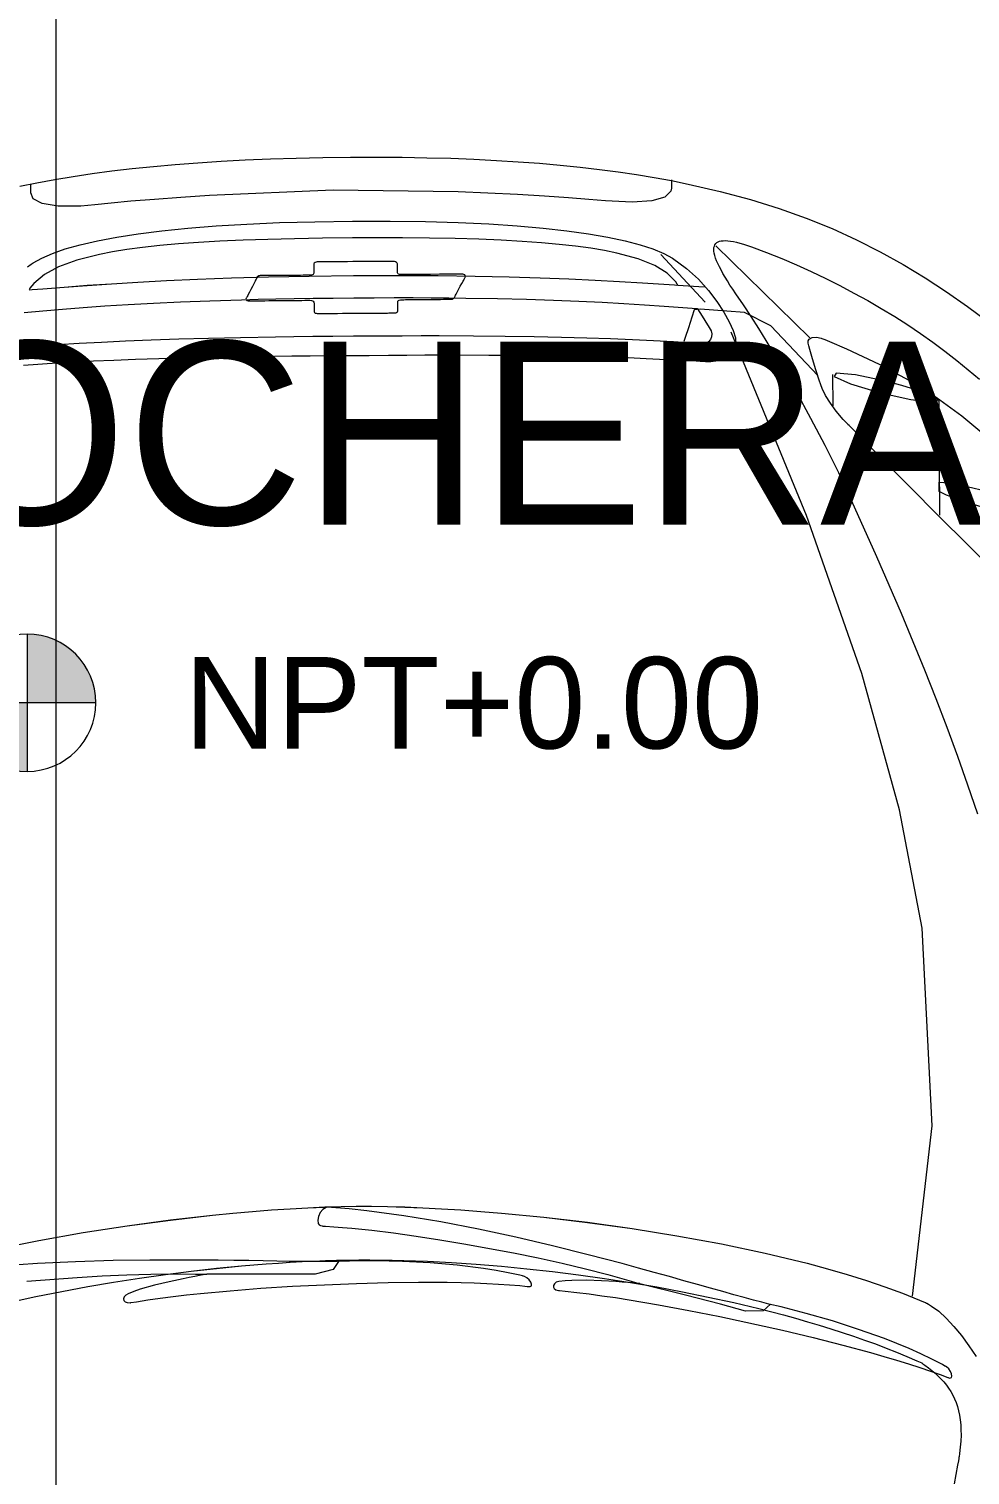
# Model space of a CAD drawing. Header units: millimetres. Extents: x 2787.4 to 2811.7, y 1328.5 to 1358.7.
# Drawn here: x 2791.648 to 2792.677, y 1339.757 to 1341.338 of the extents above; entities that cross this region are included whole.
import ezdxf
from ezdxf.enums import TextEntityAlignment as Align

# ---------------------------------------------------------------- set-up
doc = ezdxf.new("R2010")
doc.units = ezdxf.units.MM
doc.linetypes.add('ACAD_ISO04W100', pattern=[30, 24, -3, 0, -3])
doc.layers.get('0').update_dxf_attribs({"lineweight": 5})
for name, color, linetype, lineweight in [('0 NIVELES', 8, 'Continuous', 13), ('1-FINO', 7, 'Continuous', 5), ('12-TEXTOS', 7, 'Continuous', 5), ('2 AUTOS', 8, 'Continuous', 5), ('7-EJES', 7, 'ACAD_ISO04W100', 5)]:
    doc.layers.add(name, color=color, linetype=linetype, lineweight=lineweight)
doc.styles.add('Annotative', font='arial.ttf')
doc.styles.add('Areas', font='GOTHIC.TTF', dxfattribs={"height": 0.2})
doc.styles.add('ROMANS', font='arial.ttf', dxfattribs={"width": 0.8})

# ---------------------------------------------------------------- blocks, each defined once
blk = doc.blocks.new('NIVEL 2')
h = blk.add_hatch(color=2)
edge = h.paths.add_edge_path()
edge.add_ellipse((0, 0), major_axis=(0.053, 0.053), ratio=1, start_angle=45, end_angle=135)
edge.add_line((-0.075, 0), (0, 0))
edge.add_line((0, 0), (0, 0.075))
edge = h.paths.add_edge_path()
edge.add_line((0.075, 0), (0, 0))
edge.add_line((0, 0), (0, -0.075))
edge.add_ellipse((0, 0), major_axis=(0.053, 0.053), ratio=1, start_angle=225, end_angle=315)
at = {"color": 1}
for p, q in [((0, 0.075), (0, -0.075)), ((-0.075, 0), (0.075, 0))]:
    blk.add_line(p, q, dxfattribs=at)
blk.add_circle((0, 0), 0.075, dxfattribs=at)
at = {"color": 1, "style": 'ROMANS', "text_generation_flag": 6}
blk.add_attdef('NIVEL', text='', height=0.1, rotation=180, dxfattribs=at).set_placement((-0.125, 0), align=Align.MIDDLE_RIGHT)
blk = doc.blocks.new('ca1')
at = {"layer": '2 AUTOS'}
for points in [[(3130.7077, 843.0082), (3130.7265, 843.0119), (3130.7459, 843.0155), (3130.766, 843.0188), (3130.7868, 843.0219), (3130.8083, 843.0247), (3130.8306, 843.0273), (3130.8537, 843.0297), (3130.8775, 843.0319), (3130.9022, 843.0337), (3130.9278, 843.0354), (3130.9542, 843.0368), (3130.9816, 843.0379), (3131.0098, 843.0388), (3131.0391, 843.0395), (3131.0693, 843.0398), (3131.0693, 843.0398), (3131.0979, 843.0399), (3131.1256, 843.0397), (3131.1525, 843.0392), (3131.1787, 843.0385), (3131.2041, 843.0375), (3131.2287, 843.0363), (3131.2526, 843.0348), (3131.2758, 843.0331), (3131.2983, 843.0311), (3131.3201, 843.0288), (3131.3413, 843.0264), (3131.3619, 843.0236), (3131.3818, 843.0207), (3131.4012, 843.0175), (3131.42, 843.0141), (3131.4383, 843.0104), (3131.4733, 843.0024), (3131.5063, 842.9935), (3131.5376, 842.9837), (3131.5672, 842.9731), (3131.5955, 842.9617), (3131.6224, 842.9494), (3131.6482, 842.9363), (3131.6731, 842.9225), (3131.6972, 842.9079), (3131.7206, 842.8926), (3131.7436, 842.8765), (3131.7663, 842.8598)], [(3130.7077, 843.0082), (3130.7265, 843.0119), (3130.7459, 843.0155), (3130.766, 843.0188), (3130.7868, 843.0219), (3130.8083, 843.0247), (3130.8306, 843.0273), (3130.8537, 843.0297), (3130.8775, 843.0319), (3130.9022, 843.0337), (3130.9278, 843.0354), (3130.9542, 843.0368), (3130.9816, 843.0379), (3131.0098, 843.0388), (3131.0391, 843.0395), (3131.0693, 843.0398), (3131.0693, 843.0398), (3131.0979, 843.0399), (3131.1256, 843.0397), (3131.1525, 843.0392), (3131.1787, 843.0385), (3131.2041, 843.0375), (3131.2287, 843.0363), (3131.2526, 843.0348), (3131.2758, 843.0331), (3131.2983, 843.0311), (3131.3201, 843.0288), (3131.3413, 843.0264), (3131.3619, 843.0236), (3131.3818, 843.0207), (3131.4012, 843.0175), (3131.42, 843.0141), (3131.4383, 843.0104), (3131.4733, 843.0024), (3131.5063, 842.9935), (3131.5376, 842.9837), (3131.5672, 842.9731), (3131.5955, 842.9617), (3131.6224, 842.9494), (3131.6482, 842.9363), (3131.6731, 842.9225), (3131.6972, 842.9079), (3131.7206, 842.8926), (3131.7436, 842.8765), (3131.7663, 842.8598)], [(3131.42, 843.015), (3131.4201, 843.0062), (3131.4201, 843.0058), (3131.4195, 843.0025), (3131.4128, 842.9961), (3131.3987, 842.992), (3131.3772, 842.9905), (3131.348, 842.9919), (3131.3298, 842.9935), (3131.3073, 842.9953), (3131.2811, 842.9971), (3131.2519, 842.9988), (3131.187, 843.0018), (3131.0504, 843.0037), (3130.9149, 842.9979), (3130.8836, 842.9958), (3130.8549, 842.9936), (3130.8292, 842.9915), (3130.8074, 842.9894), (3130.7897, 842.9875), (3130.7744, 842.9863), (3130.7496, 842.9863), (3130.7323, 842.9891), (3130.7224, 842.9944), (3130.7198, 843.0007), (3130.7198, 843.0011), (3130.7197, 843.0098)], [(3130.7161, 842.9199), (3130.72, 842.9227), (3130.7222, 842.9242), (3130.7317, 842.9295), (3130.7434, 842.9346), (3130.7574, 842.9394), (3130.7738, 842.944), (3130.7925, 842.9483), (3130.8136, 842.9523), (3130.8371, 842.9559), (3130.863, 842.9592), (3130.8914, 842.9621), (3130.9223, 842.9646), (3130.9557, 842.9666), (3130.9917, 842.9682), (3131.0302, 842.9692), (3131.0713, 842.9697), (3131.0713, 842.9697), (3131.1125, 842.9698), (3131.1511, 842.9693), (3131.187, 842.9683), (3131.2205, 842.9668), (3131.2514, 842.9648), (3131.2799, 842.9623), (3131.3058, 842.9594), (3131.3294, 842.9561), (3131.3505, 842.9524), (3131.3693, 842.9484), (3131.3857, 842.944), (3131.3998, 842.9394), (3131.4116, 842.9345), (3131.4211, 842.9293), (3131.4363, 842.9182), (3131.4494, 842.9063), (3131.4605, 842.8941), (3131.4697, 842.8819), (3131.4772, 842.8703), (3131.4831, 842.8597), (3131.4875, 842.8504), (3131.49, 842.8424), (3131.4903, 842.8351), (3131.4884, 842.8286), (3131.4842, 842.8233), (3131.4776, 842.8193), (3131.4734, 842.8178), (3131.4686, 842.8168), (3131.4632, 842.8162), (3131.4571, 842.8161), (3131.4538, 842.8163), (3131.453, 842.8163), (3131.4513, 842.8164), (3131.4469, 842.8167), (3131.4292, 842.8177), (3131.3924, 842.8195), (3131.3727, 842.8203), (3131.3518, 842.8211), (3131.3294, 842.8217), (3131.3053, 842.8222), (3131.2793, 842.8226), (3131.2511, 842.8229), (3131.2203, 842.8231), (3131.1868, 842.8232), (3131.169, 842.8232), (3131.1504, 842.8232), (3131.1309, 842.8231), (3131.1107, 842.823), (3131.0895, 842.8228), (3131.0675, 842.8227), (3131.0458, 842.8225), (3131.0251, 842.8223), (3131.0052, 842.8221), (3130.9861, 842.8219), (3130.9678, 842.8217), (3130.9503, 842.8214), (3130.9175, 842.8208), (3130.8874, 842.8201), (3130.8596, 842.8194), (3130.8341, 842.8186), (3130.8104, 842.8177), (3130.7884, 842.8167), (3130.7678, 842.8157), (3130.7483, 842.8146), (3130.7118, 842.8122)], [(3131.7548, 842.3216), (3131.7441, 842.3532), (3131.7329, 842.3847), (3131.7213, 842.4162), (3131.7093, 842.4476), (3131.697, 842.4789), (3131.6843, 842.5101), (3131.6713, 842.5411), (3131.658, 842.5721), (3131.6445, 842.603), (3131.6169, 842.6644), (3131.6028, 842.6946), (3131.5879, 842.7246), (3131.5725, 842.7543), (3131.5566, 842.7834), (3131.5403, 842.8118), (3131.532, 842.8256), (3131.5237, 842.8392), (3131.5154, 842.8525), (3131.507, 842.8655), (3131.4986, 842.8782), (3131.4903, 842.8905), (3131.487, 842.8954), (3131.4839, 842.9), (3131.4811, 842.9045), (3131.4786, 842.9087), (3131.4763, 842.9127), (3131.4742, 842.9165), (3131.4724, 842.92), (3131.4708, 842.9234), (3131.4694, 842.9265), (3131.4683, 842.9294), (3131.4674, 842.9322), (3131.4668, 842.9347), (3131.4665, 842.937), (3131.4663, 842.939), (3131.4665, 842.9409), (3131.4669, 842.9426), (3131.4675, 842.944), (3131.4684, 842.9453), (3131.4695, 842.9464), (3131.4709, 842.9472), (3131.4725, 842.9478), (3131.4744, 842.9483), (3131.4766, 842.9485), (3131.4789, 842.9486), (3131.4816, 842.9484), (3131.4845, 842.948), (3131.4877, 842.9475), (3131.4911, 842.9467), (3131.4948, 842.9458), (3131.4987, 842.9446), (3131.503, 842.9433), (3131.5074, 842.9417), (3131.524, 842.9355), (3131.5405, 842.9289), (3131.5567, 842.922), (3131.5728, 842.9148), (3131.5886, 842.9072), (3131.6042, 842.8994), (3131.6195, 842.8913), (3131.6346, 842.883), (3131.6494, 842.8744), (3131.664, 842.8655), (3131.6782, 842.8564), (3131.6921, 842.847), (3131.7057, 842.8374), (3131.719, 842.8276), (3131.7319, 842.8176), (3131.7445, 842.8074), (3131.7566, 842.797)], [(3131.4568, 842.8811), (3131.4084, 842.9334)], [(3131.4685, 842.9429), (3131.5714, 842.8424)], [(3131.427, 842.9), (3131.4559, 842.8979)], [(3130.7124, 842.8701), (3130.7329, 842.8719), (3130.7543, 842.8736), (3130.7768, 842.8754), (3130.8007, 842.8771), (3130.8263, 842.8787), (3130.8537, 842.8803), (3130.8833, 842.8817), (3130.9153, 842.8829), (3130.95, 842.884), (3130.9684, 842.8845), (3130.9876, 842.8849), (3131.0076, 842.8852), (3131.0284, 842.8855), (3131.0501, 842.8858), (3131.0727, 842.8859), (3131.0727, 842.8859), (3131.0952, 842.8861), (3131.1168, 842.8862), (3131.1376, 842.8862), (3131.1575, 842.8861), (3131.1767, 842.886), (3131.1951, 842.8858), (3131.2297, 842.8853), (3131.2617, 842.8845), (3131.2912, 842.8835), (3131.3186, 842.8824), (3131.3442, 842.8811), (3131.3681, 842.8798), (3131.3906, 842.8783), (3131.412, 842.8769), (3131.4325, 842.8754), (3131.4425, 842.8747), (3131.4475, 842.8743), (3131.4485, 842.8742), (3131.4485, 842.8741), (3131.4487, 842.8739), (3131.4497, 842.8723), (3131.4518, 842.8689), (3131.4612, 842.8537), (3131.4634, 842.8501), (3131.4642, 842.8468), (3131.4638, 842.8435), (3131.4625, 842.8404), (3131.4606, 842.8379), (3131.4581, 842.8362), (3131.4554, 842.8354), (3131.4551, 842.8354), (3131.4549, 842.8354), (3131.4529, 842.8356), (3131.4428, 842.8363), (3131.4221, 842.8378), (3131.4004, 842.839), (3131.3776, 842.8402), (3131.3534, 842.8412), (3131.3276, 842.8421), (3131.2999, 842.8428), (3131.2701, 842.8434), (3131.2381, 842.8438), (3131.2035, 842.8441), (3131.1661, 842.8443), (3131.1463, 842.8443), (3131.1257, 842.8442), (3131.1044, 842.8442), (3131.0821, 842.8441), (3131.0765, 842.844), (3131.0736, 842.844), (3131.073, 842.844), (3131.073, 842.844), (3131.073, 842.844), (3131.073, 842.844), (3131.0728, 842.844), (3131.0723, 842.844), (3131.0497, 842.8438), (3131.028, 842.8436), (3131.0071, 842.8433), (3130.9871, 842.843), (3130.9491, 842.8423), (3130.914, 842.8416), (3130.8815, 842.8407), (3130.8513, 842.8397), (3130.8232, 842.8386), (3130.7971, 842.8373), (3130.7726, 842.836), (3130.7495, 842.8345), (3130.7276, 842.8329), (3130.7068, 842.8312)], [(3131.5801, 842.8013), (3131.5288, 842.8553), (3131.4998, 842.8699), (3131.4804, 842.8716), (3131.4514, 842.8738), (3131.445, 842.873), (3131.4423, 842.8649), (3131.4385, 842.8533), (3131.435, 842.8428), (3131.4335, 842.8383)], [(3131.6835, 841.7946), (3131.7051, 841.9808), (3131.6939, 842.1969), (3131.6692, 842.3263), (3131.628, 842.4754), (3131.5676, 842.6481), (3131.4852, 842.8486)], [(3131.7746, 842.5853), (3131.7438, 842.6159), (3131.7118, 842.6479), (3131.6804, 842.6794), (3131.6655, 842.6945), (3131.6514, 842.7087), (3131.6384, 842.7219), (3131.6266, 842.7338), (3131.6164, 842.7442), (3131.6141, 842.7466), (3131.6129, 842.7477), (3131.6124, 842.7482), (3131.6119, 842.7488), (3131.6078, 842.7531), (3131.6002, 842.762), (3131.5938, 842.7709), (3131.5885, 842.7793), (3131.5848, 842.7868), (3131.5848, 842.7868), (3131.5832, 842.7909), (3131.5815, 842.7959), (3131.5778, 842.8074), (3131.5741, 842.8194), (3131.5711, 842.8297), (3131.5701, 842.8335), (3131.5695, 842.8365), (3131.5696, 842.8389), (3131.5705, 842.8408), (3131.5738, 842.8428), (3131.5785, 842.8431), (3131.5836, 842.842), (3131.5843, 842.8417), (3131.5843, 842.8417), (3131.5854, 842.8413), (3131.5878, 842.8403), (3131.5927, 842.8383), (3131.6115, 842.8302), (3131.6469, 842.8135), (3131.6793, 842.796), (3131.7094, 842.7773), (3131.7373, 842.7571), (3131.7636, 842.7353)], [(3131.5961, 842.8022), (3131.5963, 842.7679)], [(3131.7121, 842.7733), (3131.713, 842.6483)], [(3130.6805, 841.8461), (3130.7286, 841.8557), (3130.777, 841.8642), (3130.8251, 841.8717), (3130.8724, 841.878), (3130.9183, 841.8832), (3130.9405, 841.8854), (3130.9621, 841.8873), (3130.983, 841.889), (3131.0033, 841.8903), (3131.0227, 841.8914), (3131.0413, 841.8922), (3131.0589, 841.8928), (3131.0755, 841.893), (3131.0755, 841.893), (3131.0921, 841.893), (3131.1098, 841.8928), (3131.1285, 841.8922), (3131.1481, 841.8914), (3131.1686, 841.8903), (3131.1898, 841.889), (3131.2116, 841.8874), (3131.2341, 841.8855), (3131.2805, 841.881), (3131.3283, 841.8754), (3131.3771, 841.8687), (3131.426, 841.8608), (3131.4747, 841.8519), (3131.5223, 841.8419), (3131.5684, 841.8308), (3131.5906, 841.8248), (3131.6122, 841.8185), (3131.6332, 841.8119), (3131.6533, 841.8051), (3131.6726, 841.7979), (3131.691, 841.7905), (3131.6954, 841.7886), (3131.6976, 841.7877), (3131.6987, 841.7872), (3131.699, 841.787), (3131.7008, 841.7862), (3131.7044, 841.784), (3131.7122, 841.7783), (3131.7203, 841.7708), (3131.7286, 841.7618), (3131.737, 841.7517), (3131.7452, 841.7406), (3131.7531, 841.7289)], [(3130.6805, 841.8461), (3130.7286, 841.8558), (3130.777, 841.8643), (3130.8251, 841.8717), (3130.8724, 841.8781), (3130.9183, 841.8833), (3130.9405, 841.8855), (3130.9621, 841.8874), (3130.983, 841.889), (3131.0033, 841.8904), (3131.0227, 841.8915), (3131.0413, 841.8923), (3131.0589, 841.8928), (3131.0755, 841.893), (3131.0755, 841.893), (3131.0921, 841.893), (3131.1098, 841.8928), (3131.1285, 841.8923), (3131.1481, 841.8915), (3131.1686, 841.8904), (3131.1898, 841.8891), (3131.2116, 841.8875), (3131.2341, 841.8856), (3131.2805, 841.8811), (3131.3283, 841.8755), (3131.3771, 841.8687), (3131.426, 841.8609), (3131.4747, 841.852), (3131.5223, 841.8419), (3131.5684, 841.8308), (3131.5906, 841.8248), (3131.6122, 841.8185), (3131.6332, 841.8119), (3131.6533, 841.8051), (3131.6726, 841.7979), (3131.691, 841.7905), (3131.6954, 841.7886), (3131.6976, 841.7877), (3131.6987, 841.7872), (3131.699, 841.787), (3131.7008, 841.7862), (3131.7044, 841.784), (3131.7122, 841.7783), (3131.7203, 841.7708), (3131.7286, 841.7618), (3131.737, 841.7517), (3131.7452, 841.7406), (3131.7531, 841.7289)], [(3130.6973, 841.7882), (3130.7253, 841.7943), (3130.7535, 841.8), (3130.7819, 841.8052), (3130.8103, 841.8101), (3130.8387, 841.8145), (3130.8669, 841.8185), (3130.895, 841.822), (3130.9228, 841.8251), (3130.9502, 841.8278), (3130.9771, 841.83), (3130.9903, 841.831), (3131.0034, 841.8318), (3131.0163, 841.8325), (3131.0291, 841.8331), (3131.0417, 841.8336), (3131.054, 841.834), (3131.0662, 841.8342), (3131.0782, 841.8344), (3131.0782, 841.8344), (3131.0902, 841.8344), (3131.1024, 841.8343), (3131.1148, 841.8341), (3131.1274, 841.8338), (3131.1402, 841.8334), (3131.1532, 841.8329), (3131.1663, 841.8323), (3131.1796, 841.8315), (3131.2066, 841.8297), (3131.2341, 841.8274), (3131.2619, 841.8247), (3131.2901, 841.8216), (3131.3184, 841.818), (3131.3469, 841.814), (3131.3754, 841.8096), (3131.4039, 841.8048), (3131.4322, 841.7995), (3131.4603, 841.7938), (3131.4881, 841.7877), (3131.5154, 841.7812), (3131.5423, 841.7743), (3131.5555, 841.7706), (3131.5686, 841.7669), (3131.5815, 841.7631), (3131.5942, 841.7592), (3131.6067, 841.7552), (3131.619, 841.751), (3131.6311, 841.7468), (3131.643, 841.7425), (3131.6547, 841.7381), (3131.6661, 841.7335), (3131.6772, 841.7289), (3131.6881, 841.7242), (3131.6935, 841.7218), (3131.6938, 841.7216), (3131.694, 841.7215), (3131.6941, 841.7214), (3131.6944, 841.7213), (3131.6949, 841.7209), (3131.6969, 841.7194), (3131.7008, 841.7165), (3131.7046, 841.7135), (3131.7081, 841.7105), (3131.7115, 841.7074), (3131.7147, 841.7042), (3131.7177, 841.701), (3131.7205, 841.6976), (3131.723, 841.6941), (3131.7254, 841.6905), (3131.7275, 841.6867), (3131.7295, 841.6827), (3131.7312, 841.6785), (3131.7327, 841.6742), (3131.7339, 841.6696), (3131.7349, 841.6647), (3131.7357, 841.6596), (3131.7362, 841.6543), (3131.7364, 841.6486), (3131.7365, 841.6427), (3131.7362, 841.6364), (3131.7357, 841.6299), (3131.7349, 841.6229), (3131.7344, 841.6193), (3131.7343, 841.6191), (3131.7343, 841.619), (3131.7343, 841.6186), (3131.734, 841.6174), (3131.7336, 841.6149), (3131.7326, 841.6099), (3131.7289, 841.5898)], [(3130.6973, 841.7882), (3130.7253, 841.7943), (3130.7535, 841.8), (3130.7819, 841.8053), (3130.8103, 841.8101), (3130.8387, 841.8145), (3130.8669, 841.8185), (3130.895, 841.8221), (3130.9228, 841.8252), (3130.9502, 841.8278), (3130.9771, 841.8301), (3130.9903, 841.831), (3131.0034, 841.8318), (3131.0163, 841.8325), (3131.0291, 841.8331), (3131.0417, 841.8336), (3131.054, 841.834), (3131.0662, 841.8342), (3131.0782, 841.8344), (3131.0782, 841.8344), (3131.0902, 841.8344), (3131.1024, 841.8343), (3131.1148, 841.8342), (3131.1274, 841.8339), (3131.1402, 841.8335), (3131.1532, 841.8329), (3131.1663, 841.8323), (3131.1796, 841.8316), (3131.2066, 841.8297), (3131.2341, 841.8275), (3131.2619, 841.8248), (3131.2901, 841.8216), (3131.3184, 841.8181), (3131.3469, 841.8141), (3131.3754, 841.8096), (3131.4039, 841.8048), (3131.4322, 841.7995), (3131.4603, 841.7938), (3131.4881, 841.7877), (3131.5154, 841.7812), (3131.5423, 841.7743), (3131.5555, 841.7707), (3131.5686, 841.7669), (3131.5815, 841.7631), (3131.5942, 841.7592), (3131.6067, 841.7552), (3131.619, 841.751), (3131.6311, 841.7468), (3131.643, 841.7425), (3131.6547, 841.7381), (3131.6661, 841.7335), (3131.6772, 841.7289), (3131.6881, 841.7242), (3131.6935, 841.7218), (3131.6938, 841.7216), (3131.694, 841.7215), (3131.6941, 841.7214), (3131.6944, 841.7213), (3131.6949, 841.7209), (3131.6969, 841.7194), (3131.7008, 841.7165), (3131.7046, 841.7135), (3131.7081, 841.7105), (3131.7115, 841.7074), (3131.7147, 841.7042), (3131.7177, 841.701), (3131.7205, 841.6976), (3131.723, 841.6941), (3131.7254, 841.6905), (3131.7275, 841.6867), (3131.7295, 841.6827), (3131.7312, 841.6785), (3131.7327, 841.6742), (3131.7339, 841.6696), (3131.7349, 841.6647), (3131.7357, 841.6596), (3131.7362, 841.6543), (3131.7364, 841.6486), (3131.7365, 841.6427), (3131.7362, 841.6364), (3131.7357, 841.6299), (3131.7349, 841.6229), (3131.7344, 841.6193), (3131.7343, 841.6191), (3131.7343, 841.619), (3131.7343, 841.6186), (3131.734, 841.6174), (3131.7336, 841.6149), (3131.7326, 841.6099), (3131.7289, 841.5898)], [(3130.7154, 841.8111), (3130.7703, 841.8153), (3130.7977, 841.8169), (3130.8246, 841.8181), (3130.8508, 841.8189), (3130.876, 841.8192), (3130.8997, 841.819), (3130.9109, 841.8187), (3130.9122, 841.8187), (3130.9122, 841.8187), (3130.9122, 841.8187), (3130.9121, 841.8187), (3130.9109, 841.8185), (3130.9082, 841.818), (3130.9042, 841.8173), (3130.8991, 841.8164), (3130.893, 841.8152), (3130.8861, 841.8139), (3130.8709, 841.8106), (3130.8548, 841.8067), (3130.8394, 841.8023), (3130.8324, 841.7999), (3130.8262, 841.7975), (3130.8262, 841.7975), (3130.8235, 841.7959), (3130.8218, 841.794), (3130.8211, 841.792), (3130.8215, 841.7901), (3130.8228, 841.7886), (3130.825, 841.7877), (3130.8282, 841.7875), (3130.8284, 841.7876), (3130.8285, 841.7876), (3130.8286, 841.7876), (3130.8292, 841.7877), (3130.8352, 841.7887), (3130.8478, 841.7907), (3130.8612, 841.7926), (3130.8753, 841.7944), (3130.89, 841.7961), (3130.9054, 841.7977), (3130.9375, 841.8007), (3130.9711, 841.8034), (3131.0057, 841.8056), (3131.0758, 841.8087), (3131.1102, 841.8096), (3131.1434, 841.81), (3131.175, 841.8099), (3131.19, 841.8097), (3131.2044, 841.8093), (3131.2181, 841.8087), (3131.231, 841.808), (3131.2431, 841.8072), (3131.2544, 841.8063), (3131.2596, 841.8057), (3131.2622, 841.8054), (3131.2634, 841.8053), (3131.2636, 841.8053), (3131.2644, 841.8052), (3131.2657, 841.8052), (3131.2671, 841.8062), (3131.2672, 841.808), (3131.2663, 841.8102), (3131.2645, 841.8126), (3131.2621, 841.8147), (3131.2592, 841.8163), (3131.2584, 841.8166), (3131.2582, 841.8166), (3131.2579, 841.8167), (3131.2571, 841.8169), (3131.2541, 841.8176), (3131.2415, 841.8204), (3131.2283, 841.8228), (3131.2145, 841.825), (3131.1858, 841.8286), (3131.1561, 841.8311), (3131.1261, 841.8327), (3131.0965, 841.8333), (3131.0681, 841.8331), (3131.0545, 841.8326), (3131.0465, 841.8325), (3131.0372, 841.8325), (3131.0266, 841.8325), (3131.015, 841.8326), (3131.0022, 841.8328), (3130.9885, 841.8331), (3130.9737, 841.8333), (3130.9581, 841.8336), (3130.9417, 841.8338), (3130.9246, 841.834), (3130.9068, 841.8342), (3130.8883, 841.8343), (3130.8499, 841.8342), (3130.8098, 841.8336), (3130.7686, 841.8324), (3130.7269, 841.8305), (3130.6851, 841.8277)], [(3130.7154, 841.8111), (3130.7703, 841.8153), (3130.7977, 841.8169), (3130.8246, 841.8181), (3130.8508, 841.8189), (3130.876, 841.8192), (3130.8997, 841.819), (3130.9109, 841.8187), (3130.9122, 841.8187), (3130.9122, 841.8187), (3130.9122, 841.8187), (3130.9121, 841.8187), (3130.9109, 841.8185), (3130.9082, 841.818), (3130.9042, 841.8173), (3130.8991, 841.8164), (3130.893, 841.8152), (3130.8861, 841.8139), (3130.8709, 841.8106), (3130.8548, 841.8067), (3130.8394, 841.8023), (3130.8324, 841.7999), (3130.8262, 841.7975), (3130.8262, 841.7975), (3130.8235, 841.7959), (3130.8218, 841.794), (3130.8211, 841.792), (3130.8215, 841.7901), (3130.8228, 841.7886), (3130.825, 841.7877), (3130.8282, 841.7875), (3130.8284, 841.7876), (3130.8285, 841.7876), (3130.8286, 841.7876), (3130.8292, 841.7877), (3130.8352, 841.7887), (3130.8478, 841.7907), (3130.8612, 841.7926), (3130.8753, 841.7944), (3130.89, 841.7961), (3130.9054, 841.7977), (3130.9375, 841.8007), (3130.9711, 841.8034), (3131.0057, 841.8056), (3131.0758, 841.8087), (3131.1102, 841.8096), (3131.1434, 841.81), (3131.175, 841.8099), (3131.19, 841.8097), (3131.2044, 841.8093), (3131.2181, 841.8087), (3131.231, 841.808), (3131.2431, 841.8072), (3131.2544, 841.8063), (3131.2596, 841.8057), (3131.2622, 841.8054), (3131.2634, 841.8053), (3131.2636, 841.8053), (3131.2644, 841.8052), (3131.2657, 841.8052), (3131.2671, 841.8062), (3131.2672, 841.808), (3131.2663, 841.8102), (3131.2645, 841.8126), (3131.2621, 841.8147), (3131.2592, 841.8163), (3131.2584, 841.8166), (3131.2582, 841.8166), (3131.2579, 841.8167), (3131.2571, 841.8169), (3131.2541, 841.8176), (3131.2415, 841.8204), (3131.2283, 841.8228), (3131.2145, 841.825), (3131.1858, 841.8286), (3131.1561, 841.8311), (3131.1261, 841.8327), (3131.0965, 841.8333), (3131.0681, 841.8331), (3131.0545, 841.8326), (3131.0465, 841.8325), (3131.0372, 841.8325), (3131.0266, 841.8325), (3131.015, 841.8326), (3131.0022, 841.8328), (3130.9885, 841.8331), (3130.9737, 841.8333), (3130.9581, 841.8336), (3130.9417, 841.8338), (3130.9246, 841.834), (3130.9068, 841.8342), (3130.8883, 841.8343), (3130.8499, 841.8342), (3130.8098, 841.8336), (3130.7686, 841.8324), (3130.7269, 841.8305), (3130.6851, 841.8277)], [(3131.0561, 841.8327), (3131.0503, 841.8238), (3131.0307, 841.8189), (3131.0024, 841.819), (3130.9631, 841.819), (3130.9122, 841.8187)], [(3131.5281, 841.7859), (3131.5201, 841.7786), (3131.5009, 841.7785), (3131.4736, 841.7859), (3131.4353, 841.7958), (3131.3855, 841.8084)]]:
    blk.add_lwpolyline(points, dxfattribs=at)
for points in [[(3131.0725, 842.9103), (3131.1209, 842.9105), (3131.1651, 842.9103), (3131.2056, 842.9098), (3131.2426, 842.909), (3131.2766, 842.9079), (3131.3078, 842.9067), (3131.3365, 842.9054), (3131.3633, 842.9039), (3131.3882, 842.9024), (3131.4118, 842.9009), (3131.4232, 842.9002), (3131.426, 842.9), (3131.4268, 842.9002), (3131.4264, 842.9008), (3131.4247, 842.9034), (3131.4154, 842.9128), (3131.4018, 842.9212), (3131.3836, 842.9285), (3131.3603, 842.9349), (3131.3467, 842.9376), (3131.3317, 842.9402), (3131.3152, 842.9424), (3131.2973, 842.9444), (3131.2778, 842.9462), (3131.2567, 842.9477), (3131.234, 842.949), (3131.2096, 842.95), (3131.1835, 842.9507), (3131.1556, 842.9513), (3131.1259, 842.9515), (3131.0943, 842.9516), (3131.0778, 842.9515), (3131.0736, 842.9515), (3131.0722, 842.9515), (3131.0722, 842.9515), (3131.0722, 842.9515), (3131.0722, 842.9515), (3131.0721, 842.9515), (3131.0715, 842.9515), (3131.0387, 842.9511), (3131.0078, 842.9506), (3130.9789, 842.9499), (3130.9518, 842.9489), (3130.9265, 842.9478), (3130.9029, 842.9464), (3130.881, 842.9449), (3130.8608, 842.9431), (3130.842, 842.941), (3130.8248, 842.9388), (3130.8091, 842.9362), (3130.7947, 842.9335), (3130.7699, 842.9272), (3130.75, 842.9199), (3130.7346, 842.9114), (3130.7232, 842.9018), (3130.7188, 842.8966), (3130.7179, 842.8952), (3130.7185, 842.8948), (3130.7213, 842.895), (3130.7327, 842.8959), (3130.7563, 842.8978), (3130.7813, 842.8996), (3130.808, 842.9015), (3130.8368, 842.9033), (3130.868, 842.9049), (3130.902, 842.9065), (3130.9391, 842.9078), (3130.9796, 842.9089), (3131.024, 842.9098), (3131.0725, 842.9103)], [(3131.0725, 842.9103), (3131.1209, 842.9105), (3131.1651, 842.9104), (3131.2056, 842.9098), (3131.2426, 842.909), (3131.2766, 842.908), (3131.3078, 842.9068), (3131.3365, 842.9054), (3131.3633, 842.9039), (3131.3882, 842.9024), (3131.4118, 842.9009), (3131.4232, 842.9002), (3131.426, 842.9), (3131.4268, 842.9002), (3131.4264, 842.9008), (3131.4247, 842.9034), (3131.4154, 842.9128), (3131.4018, 842.9212), (3131.3836, 842.9286), (3131.3603, 842.9349), (3131.3467, 842.9376), (3131.3317, 842.9402), (3131.3152, 842.9424), (3131.2973, 842.9444), (3131.2778, 842.9462), (3131.2567, 842.9477), (3131.234, 842.949), (3131.2096, 842.95), (3131.1835, 842.9508), (3131.1556, 842.9513), (3131.1259, 842.9515), (3131.0943, 842.9516), (3131.0778, 842.9515), (3131.0736, 842.9515), (3131.0722, 842.9515), (3131.0722, 842.9515), (3131.0722, 842.9515), (3131.0722, 842.9515), (3131.0721, 842.9515), (3131.0715, 842.9515), (3131.0387, 842.9511), (3131.0078, 842.9506), (3130.9789, 842.9499), (3130.9518, 842.9489), (3130.9265, 842.9478), (3130.9029, 842.9464), (3130.881, 842.9449), (3130.8608, 842.9431), (3130.842, 842.941), (3130.8248, 842.9388), (3130.8091, 842.9363), (3130.7947, 842.9335), (3130.7699, 842.9272), (3130.75, 842.9199), (3130.7346, 842.9114), (3130.7232, 842.9018), (3130.7188, 842.8966), (3130.7179, 842.8952), (3130.7185, 842.8948), (3130.7213, 842.895), (3130.7327, 842.8959), (3130.7563, 842.8978), (3130.7813, 842.8997), (3130.808, 842.9015), (3130.8368, 842.9033), (3130.868, 842.905), (3130.902, 842.9065), (3130.9391, 842.9079), (3130.9796, 842.909), (3131.024, 842.9098), (3131.0725, 842.9103)], [(3131.1786, 842.8844), (3131.1797, 842.8844), (3131.1805, 842.8845), (3131.1811, 842.8848), (3131.1817, 842.8853), (3131.1824, 842.8859), (3131.1825, 842.8861), (3131.1827, 842.8865), (3131.1831, 842.8872), (3131.1835, 842.888), (3131.184, 842.8891), (3131.1846, 842.8902), (3131.186, 842.8929), (3131.1892, 842.8989), (3131.1908, 842.9018), (3131.1922, 842.9044), (3131.1929, 842.9055), (3131.1934, 842.9065), (3131.1939, 842.9072), (3131.1942, 842.9078), (3131.1946, 842.9085), (3131.1947, 842.9091), (3131.1946, 842.9101), (3131.1941, 842.911), (3131.1932, 842.9116), (3131.1919, 842.9119), (3131.1913, 842.912), (3131.1909, 842.9119), (3131.1903, 842.9119), (3131.1895, 842.9119), (3131.1886, 842.9119), (3131.1874, 842.9119), (3131.1861, 842.9119), (3131.183, 842.9119), (3131.1794, 842.9119), (3131.1754, 842.9118), (3131.171, 842.9118), (3131.1663, 842.9118), (3131.1567, 842.9117), (3131.1472, 842.9116), (3131.1427, 842.9116), (3131.1385, 842.9116), (3131.1347, 842.9115), (3131.1315, 842.9115), (3131.13, 842.9115), (3131.1288, 842.9115), (3131.1277, 842.9115), (3131.1267, 842.9115), (3131.126, 842.9115), (3131.1255, 842.9115), (3131.1252, 842.9115), (3131.1251, 842.9115), (3131.1241, 842.9115), (3131.1226, 842.9116), (3131.1215, 842.9119), (3131.1209, 842.9125), (3131.1206, 842.9132), (3131.1205, 842.9136), (3131.1205, 842.9139), (3131.1205, 842.9145), (3131.1205, 842.9154), (3131.1205, 842.9179), (3131.1205, 842.9205), (3131.1205, 842.9215), (3131.1205, 842.9224), (3131.1205, 842.9228), (3131.1205, 842.9229), (3131.1204, 842.9231), (3131.1201, 842.924), (3131.1195, 842.9247), (3131.1185, 842.9253), (3131.1172, 842.9257), (3131.1156, 842.9259), (3131.1151, 842.9259), (3131.1143, 842.9259), (3131.1133, 842.9259), (3131.1121, 842.9258), (3131.1106, 842.9258), (3131.1089, 842.9258), (3131.107, 842.9258), (3131.105, 842.9258), (3131.1028, 842.9258), (3131.1004, 842.9258), (3131.0953, 842.9257), (3131.0898, 842.9257), (3131.084, 842.9256), (3131.0719, 842.9256), (3131.0659, 842.9255), (3131.06, 842.9255), (3131.0544, 842.9254), (3131.0492, 842.9254), (3131.0445, 842.9253), (3131.0424, 842.9253), (3131.0405, 842.9253), (3131.0387, 842.9253), (3131.0371, 842.9253), (3131.0358, 842.9253), (3131.0347, 842.9253), (3131.0338, 842.9253), (3131.0332, 842.9253), (3131.0329, 842.9253), (3131.0327, 842.9253), (3131.0315, 842.925), (3131.0304, 842.9245), (3131.0295, 842.9239), (3131.0291, 842.9232), (3131.029, 842.9223), (3131.029, 842.922), (3131.029, 842.9214), (3131.029, 842.9205), (3131.029, 842.9193), (3131.0291, 842.9167), (3131.0291, 842.9154), (3131.0291, 842.9143), (3131.0291, 842.9135), (3131.0291, 842.9131), (3131.0291, 842.913), (3131.029, 842.9128), (3131.0289, 842.9123), (3131.0284, 842.9117), (3131.0277, 842.9112), (3131.0266, 842.9109), (3131.0251, 842.9107), (3131.0243, 842.9107), (3131.024, 842.9107), (3131.0235, 842.9107), (3131.0228, 842.9107), (3131.022, 842.9107), (3131.0199, 842.9107), (3131.0173, 842.9107), (3131.0144, 842.9106), (3131.0111, 842.9106), (3131.0075, 842.9106), (3131.0037, 842.9106), (3130.996, 842.9105), (3130.9884, 842.9105), (3130.9848, 842.9104), (3130.9815, 842.9104), (3130.9785, 842.9104), (3130.9759, 842.9104), (3130.9738, 842.9104), (3130.973, 842.9103), (3130.9723, 842.9103), (3130.9718, 842.9103), (3130.9714, 842.9103), (3130.9711, 842.9103), (3130.9705, 842.9103), (3130.9696, 842.9101), (3130.9688, 842.9099), (3130.9677, 842.9091), (3130.9674, 842.9088), (3130.9673, 842.9085), (3130.967, 842.908), (3130.9666, 842.9073), (3130.9661, 842.9064), (3130.9655, 842.9053), (3130.9649, 842.9041), (3130.9635, 842.9013), (3130.9619, 842.8983), (3130.9603, 842.8952), (3130.9587, 842.8922), (3130.9573, 842.8896), (3130.9568, 842.8885), (3130.9562, 842.8875), (3130.9558, 842.8867), (3130.9555, 842.8861), (3130.9553, 842.8858), (3130.9552, 842.8855), (3130.9549, 842.8846), (3130.9552, 842.8837), (3130.956, 842.8831), (3130.9572, 842.8828), (3130.9587, 842.8828), (3130.9592, 842.8828), (3130.9599, 842.8828), (3130.9608, 842.8828), (3130.9618, 842.8828), (3130.963, 842.8828), (3130.9644, 842.8828), (3130.9677, 842.8829), (3130.9714, 842.8829), (3130.9755, 842.8829), (3130.98, 842.883), (3130.9846, 842.883), (3130.9943, 842.8831), (3131.0038, 842.8831), (3131.0082, 842.8832), (3131.0123, 842.8832), (3131.0159, 842.8832), (3131.0191, 842.8833), (3131.0204, 842.8833), (3131.0216, 842.8833), (3131.0226, 842.8833), (3131.0235, 842.8833), (3131.0241, 842.8833), (3131.0245, 842.8833), (3131.0249, 842.8833), (3131.0265, 842.8831), (3131.0277, 842.8827), (3131.0285, 842.8822), (3131.029, 842.8814), (3131.0293, 842.8803), (3131.0293, 842.8801), (3131.0293, 842.8794), (3131.0293, 842.8785), (3131.0293, 842.8773), (3131.0294, 842.8746), (3131.0294, 842.8734), (3131.0294, 842.8723), (3131.0294, 842.8716), (3131.0294, 842.8712), (3131.0294, 842.8706), (3131.0298, 842.8699), (3131.0305, 842.8694), (3131.0316, 842.8691), (3131.0328, 842.8689), (3131.0332, 842.8689), (3131.0333, 842.8689), (3131.0337, 842.8689), (3131.0343, 842.8689), (3131.0352, 842.8689), (3131.0363, 842.8689), (3131.0377, 842.8689), (3131.0393, 842.8689), (3131.041, 842.8689), (3131.043, 842.8689), (3131.0451, 842.869), (3131.0498, 842.869), (3131.055, 842.869), (3131.0606, 842.8691), (3131.0665, 842.8691), (3131.0786, 842.8692), (3131.0846, 842.8693), (3131.0904, 842.8693), (3131.096, 842.8693), (3131.101, 842.8694), (3131.1034, 842.8694), (3131.1056, 842.8694), (3131.1076, 842.8694), (3131.1095, 842.8694), (3131.1111, 842.8695), (3131.1126, 842.8695), (3131.1138, 842.8695), (3131.1148, 842.8695), (3131.1156, 842.8695), (3131.1161, 842.8695), (3131.1164, 842.8695), (3131.1172, 842.8695), (3131.1186, 842.8698), (3131.1197, 842.8702), (3131.1204, 842.8708), (3131.1208, 842.8714), (3131.1208, 842.872), (3131.1208, 842.8727), (3131.1208, 842.8737), (3131.1208, 842.8762), (3131.1208, 842.8787), (3131.1208, 842.8798), (3131.1208, 842.8806), (3131.1208, 842.8809), (3131.1208, 842.8811), (3131.1208, 842.8814), (3131.121, 842.8824), (3131.1216, 842.8831), (3131.1225, 842.8835), (3131.1239, 842.8839), (3131.1248, 842.884), (3131.1253, 842.884), (3131.1254, 842.884), (3131.1257, 842.884), (3131.1261, 842.884), (3131.1267, 842.884), (3131.1275, 842.884), (3131.1294, 842.8841), (3131.1318, 842.8841), (3131.1347, 842.8841), (3131.1379, 842.8841), (3131.1415, 842.8842), (3131.1452, 842.8842), (3131.1606, 842.8843), (3131.1642, 842.8843), (3131.1676, 842.8843), (3131.1707, 842.8844), (3131.1733, 842.8844), (3131.1755, 842.8844), (3131.1772, 842.8844), (3131.1778, 842.8844), (3131.1783, 842.8844), (3131.1786, 842.8844), (3131.1786, 842.8844)], [(3131.1786, 842.8844), (3131.1797, 842.8844), (3131.1805, 842.8845), (3131.1811, 842.8848), (3131.1817, 842.8853), (3131.1824, 842.8859), (3131.1825, 842.8861), (3131.1827, 842.8865), (3131.1831, 842.8872), (3131.1835, 842.888), (3131.184, 842.8891), (3131.1846, 842.8902), (3131.186, 842.8929), (3131.1892, 842.8989), (3131.1908, 842.9018), (3131.1922, 842.9044), (3131.1929, 842.9055), (3131.1934, 842.9065), (3131.1939, 842.9072), (3131.1942, 842.9078), (3131.1946, 842.9085), (3131.1947, 842.9091), (3131.1946, 842.9101), (3131.1941, 842.911), (3131.1932, 842.9116), (3131.1919, 842.9119), (3131.1913, 842.912), (3131.1909, 842.9119), (3131.1903, 842.9119), (3131.1895, 842.9119), (3131.1886, 842.9119), (3131.1874, 842.9119), (3131.1861, 842.9119), (3131.183, 842.9119), (3131.1794, 842.9119), (3131.1754, 842.9118), (3131.171, 842.9118), (3131.1663, 842.9118), (3131.1567, 842.9117), (3131.1472, 842.9116), (3131.1427, 842.9116), (3131.1385, 842.9116), (3131.1347, 842.9115), (3131.1315, 842.9115), (3131.13, 842.9115), (3131.1288, 842.9115), (3131.1277, 842.9115), (3131.1267, 842.9115), (3131.126, 842.9115), (3131.1255, 842.9115), (3131.1252, 842.9115), (3131.1251, 842.9115), (3131.1241, 842.9115), (3131.1226, 842.9116), (3131.1215, 842.9119), (3131.1209, 842.9125), (3131.1206, 842.9132), (3131.1205, 842.9136), (3131.1205, 842.9139), (3131.1205, 842.9145), (3131.1205, 842.9154), (3131.1205, 842.9179), (3131.1205, 842.9205), (3131.1205, 842.9215), (3131.1205, 842.9224), (3131.1205, 842.9228), (3131.1205, 842.9229), (3131.1204, 842.9231), (3131.1201, 842.924), (3131.1195, 842.9247), (3131.1185, 842.9253), (3131.1172, 842.9257), (3131.1156, 842.9259), (3131.1151, 842.9259), (3131.1143, 842.9259), (3131.1133, 842.9259), (3131.1121, 842.9258), (3131.1106, 842.9258), (3131.1089, 842.9258), (3131.107, 842.9258), (3131.105, 842.9258), (3131.1028, 842.9258), (3131.1004, 842.9258), (3131.0953, 842.9257), (3131.0898, 842.9257), (3131.084, 842.9256), (3131.0719, 842.9256), (3131.0659, 842.9255), (3131.06, 842.9255), (3131.0544, 842.9254), (3131.0492, 842.9254), (3131.0445, 842.9253), (3131.0424, 842.9253), (3131.0405, 842.9253), (3131.0387, 842.9253), (3131.0371, 842.9253), (3131.0358, 842.9253), (3131.0347, 842.9253), (3131.0338, 842.9253), (3131.0332, 842.9253), (3131.0329, 842.9253), (3131.0327, 842.9253), (3131.0315, 842.925), (3131.0304, 842.9245), (3131.0295, 842.9239), (3131.0291, 842.9232), (3131.029, 842.9223), (3131.029, 842.922), (3131.029, 842.9214), (3131.029, 842.9205), (3131.029, 842.9193), (3131.0291, 842.9167), (3131.0291, 842.9154), (3131.0291, 842.9143), (3131.0291, 842.9135), (3131.0291, 842.9131), (3131.0291, 842.913), (3131.029, 842.9128), (3131.0289, 842.9123), (3131.0284, 842.9117), (3131.0277, 842.9112), (3131.0266, 842.9109), (3131.0251, 842.9107), (3131.0243, 842.9107), (3131.024, 842.9107), (3131.0235, 842.9107), (3131.0228, 842.9107), (3131.022, 842.9107), (3131.0199, 842.9107), (3131.0173, 842.9107), (3131.0144, 842.9106), (3131.0111, 842.9106), (3131.0075, 842.9106), (3131.0037, 842.9106), (3130.996, 842.9105), (3130.9884, 842.9105), (3130.9848, 842.9104), (3130.9815, 842.9104), (3130.9785, 842.9104), (3130.9759, 842.9104), (3130.9738, 842.9104), (3130.973, 842.9103), (3130.9723, 842.9103), (3130.9718, 842.9103), (3130.9714, 842.9103), (3130.9711, 842.9103), (3130.9705, 842.9103), (3130.9696, 842.9101), (3130.9688, 842.9099), (3130.9677, 842.9091), (3130.9674, 842.9088), (3130.9673, 842.9085), (3130.967, 842.908), (3130.9666, 842.9073), (3130.9661, 842.9064), (3130.9655, 842.9053), (3130.9649, 842.9041), (3130.9635, 842.9013), (3130.9619, 842.8983), (3130.9603, 842.8952), (3130.9587, 842.8922), (3130.9573, 842.8896), (3130.9568, 842.8885), (3130.9562, 842.8875), (3130.9558, 842.8867), (3130.9555, 842.8861), (3130.9553, 842.8858), (3130.9552, 842.8855), (3130.9549, 842.8846), (3130.9552, 842.8837), (3130.956, 842.8831), (3130.9572, 842.8828), (3130.9587, 842.8828), (3130.9592, 842.8828), (3130.9599, 842.8828), (3130.9608, 842.8828), (3130.9618, 842.8828), (3130.963, 842.8828), (3130.9644, 842.8828), (3130.9677, 842.8829), (3130.9714, 842.8829), (3130.9755, 842.8829), (3130.98, 842.883), (3130.9846, 842.883), (3130.9943, 842.8831), (3131.0038, 842.8831), (3131.0082, 842.8832), (3131.0123, 842.8832), (3131.0159, 842.8832), (3131.0191, 842.8833), (3131.0204, 842.8833), (3131.0216, 842.8833), (3131.0226, 842.8833), (3131.0235, 842.8833), (3131.0241, 842.8833), (3131.0245, 842.8833), (3131.0249, 842.8833), (3131.0265, 842.8831), (3131.0277, 842.8827), (3131.0285, 842.8822), (3131.029, 842.8814), (3131.0293, 842.8803), (3131.0293, 842.8801), (3131.0293, 842.8794), (3131.0293, 842.8785), (3131.0293, 842.8773), (3131.0294, 842.8746), (3131.0294, 842.8734), (3131.0294, 842.8723), (3131.0294, 842.8716), (3131.0294, 842.8712), (3131.0294, 842.8706), (3131.0298, 842.8699), (3131.0305, 842.8694), (3131.0316, 842.8691), (3131.0328, 842.8689), (3131.0332, 842.8689), (3131.0333, 842.8689), (3131.0337, 842.8689), (3131.0343, 842.8689), (3131.0352, 842.8689), (3131.0363, 842.8689), (3131.0377, 842.8689), (3131.0393, 842.8689), (3131.041, 842.8689), (3131.043, 842.8689), (3131.0451, 842.869), (3131.0498, 842.869), (3131.055, 842.869), (3131.0606, 842.8691), (3131.0665, 842.8691), (3131.0786, 842.8692), (3131.0846, 842.8693), (3131.0904, 842.8693), (3131.096, 842.8693), (3131.101, 842.8694), (3131.1034, 842.8694), (3131.1056, 842.8694), (3131.1076, 842.8694), (3131.1095, 842.8694), (3131.1111, 842.8695), (3131.1126, 842.8695), (3131.1138, 842.8695), (3131.1148, 842.8695), (3131.1156, 842.8695), (3131.1161, 842.8695), (3131.1164, 842.8695), (3131.1172, 842.8695), (3131.1186, 842.8698), (3131.1197, 842.8702), (3131.1204, 842.8708), (3131.1208, 842.8714), (3131.1208, 842.872), (3131.1208, 842.8727), (3131.1208, 842.8737), (3131.1208, 842.8762), (3131.1208, 842.8787), (3131.1208, 842.8798), (3131.1208, 842.8806), (3131.1208, 842.8809), (3131.1208, 842.8811), (3131.1208, 842.8814), (3131.121, 842.8824), (3131.1216, 842.8831), (3131.1225, 842.8835), (3131.1239, 842.8839), (3131.1248, 842.884), (3131.1253, 842.884), (3131.1254, 842.884), (3131.1257, 842.884), (3131.1261, 842.884), (3131.1267, 842.884), (3131.1275, 842.884), (3131.1294, 842.8841), (3131.1318, 842.8841), (3131.1347, 842.8841), (3131.1379, 842.8841), (3131.1415, 842.8842), (3131.1452, 842.8842), (3131.1606, 842.8843), (3131.1642, 842.8843), (3131.1676, 842.8843), (3131.1707, 842.8844), (3131.1733, 842.8844), (3131.1755, 842.8844), (3131.1772, 842.8844), (3131.1778, 842.8844), (3131.1783, 842.8844), (3131.1786, 842.8844), (3131.1786, 842.8844)], [(3131.654, 842.795), (3131.6211, 842.8017), (3131.6001, 842.8036), (3131.598, 842.7999), (3131.6158, 842.7919), (3131.6469, 842.7824), (3131.6815, 842.7748), (3131.7054, 842.7718), (3131.712, 842.7738), (3131.7082, 842.7769), (3131.6997, 842.7809), (3131.6873, 842.7854), (3131.6718, 842.7902)], [(3131.7731, 842.6724), (3131.812, 842.6605), (3131.8386, 842.6496), (3131.8461, 842.6424), (3131.8316, 842.6414), (3131.8002, 842.6467), (3131.7645, 842.6557), (3131.7405, 842.6631), (3131.7207, 842.6702), (3131.7128, 842.6744), (3131.7128, 842.6797), (3131.7128, 842.6845), (3131.7178, 842.6843), (3131.7267, 842.6829), (3131.7368, 842.681), (3131.748, 842.6787), (3131.7601, 842.6758)], [(3131.297, 841.8108), (3131.2941, 841.8099), (3131.2921, 841.8084), (3131.291, 841.8066), (3131.2909, 841.8047), (3131.2918, 841.803), (3131.2937, 841.8017), (3131.2967, 841.801), (3131.2969, 841.801), (3131.2971, 841.8009), (3131.2971, 841.8009), (3131.2978, 841.8009), (3131.3038, 841.8003), (3131.3165, 841.7989), (3131.3299, 841.7973), (3131.344, 841.7953), (3131.3587, 841.7932), (3131.3739, 841.7908), (3131.4057, 841.7854), (3131.4389, 841.7792), (3131.4729, 841.7725), (3131.5415, 841.7575), (3131.575, 841.7495), (3131.6072, 841.7413), (3131.6377, 841.7331), (3131.6522, 841.729), (3131.666, 841.7249), (3131.6791, 841.7208), (3131.6915, 841.7169), (3131.703, 841.7129), (3131.7136, 841.7091), (3131.7186, 841.7072), (3131.721, 841.7063), (3131.7221, 841.7058), (3131.7223, 841.7057), (3131.7231, 841.7055), (3131.7243, 841.7052), (3131.726, 841.7058), (3131.7266, 841.7075), (3131.7262, 841.7099), (3131.7251, 841.7126), (3131.7232, 841.7152), (3131.7208, 841.7174), (3131.7201, 841.7178), (3131.7199, 841.7179), (3131.7197, 841.7181), (3131.719, 841.7184), (3131.7162, 841.72), (3131.7047, 841.7259), (3131.6925, 841.7318), (3131.6797, 841.7375), (3131.6527, 841.7484), (3131.6246, 841.7585), (3131.5959, 841.7678), (3131.5674, 841.776), (3131.5399, 841.7831), (3131.5266, 841.7862), (3131.5188, 841.7881), (3131.5098, 841.7905), (3131.4996, 841.7932), (3131.4883, 841.7963), (3131.476, 841.7998), (3131.4628, 841.8035), (3131.4486, 841.8075), (3131.4336, 841.8117), (3131.4177, 841.8162), (3131.4012, 841.8208), (3131.384, 841.8255), (3131.3662, 841.8303), (3131.329, 841.8401), (3131.2901, 841.8498), (3131.2499, 841.8592), (3131.2091, 841.868), (3131.1681, 841.8759), (3131.1273, 841.8827), (3131.0872, 841.8881), (3131.0676, 841.8902), (3131.0484, 841.8918), (3131.0461, 841.8919), (3131.0449, 841.892), (3131.0442, 841.892), (3131.0439, 841.892), (3131.0435, 841.8919), (3131.0425, 841.8917), (3131.039, 841.8895), (3131.0361, 841.8861), (3131.0341, 841.882), (3131.0333, 841.8778), (3131.034, 841.8743), (3131.0349, 841.8729), (3131.0364, 841.872), (3131.0383, 841.8715), (3131.0388, 841.8714), (3131.039, 841.8714), (3131.0397, 841.8714), (3131.0419, 841.8713), (3131.051, 841.8707), (3131.0606, 841.87), (3131.0708, 841.8691), (3131.0925, 841.8668), (3131.116, 841.8639), (3131.1408, 841.8604), (3131.1667, 841.8565), (3131.1932, 841.8521), (3131.2474, 841.842), (3131.2743, 841.8365), (3131.3006, 841.8307), (3131.3262, 841.8246), (3131.3505, 841.8184), (3131.3735, 841.812), (3131.3843, 841.8088), (3131.3855, 841.8084), (3131.3855, 841.8084), (3131.3854, 841.8084), (3131.3854, 841.8085), (3131.3842, 841.8086), (3131.3815, 841.8089), (3131.3774, 841.8092), (3131.3722, 841.8097), (3131.366, 841.8102), (3131.3591, 841.8107), (3131.3435, 841.8116), (3131.327, 841.8121), (3131.311, 841.812), (3131.3037, 841.8116), (3131.297, 841.8108)], [(3131.297, 841.8108), (3131.2941, 841.8099), (3131.2921, 841.8084), (3131.291, 841.8066), (3131.2909, 841.8047), (3131.2918, 841.803), (3131.2937, 841.8017), (3131.2967, 841.801), (3131.2969, 841.801), (3131.2971, 841.8009), (3131.2971, 841.8009), (3131.2978, 841.8009), (3131.3038, 841.8003), (3131.3165, 841.7989), (3131.3299, 841.7973), (3131.344, 841.7953), (3131.3587, 841.7932), (3131.3739, 841.7908), (3131.4057, 841.7854), (3131.4389, 841.7792), (3131.4729, 841.7725), (3131.5415, 841.7575), (3131.575, 841.7495), (3131.6072, 841.7413), (3131.6377, 841.7331), (3131.6522, 841.729), (3131.666, 841.7249), (3131.6791, 841.7208), (3131.6915, 841.7169), (3131.703, 841.7129), (3131.7136, 841.7091), (3131.7186, 841.7072), (3131.721, 841.7063), (3131.7221, 841.7058), (3131.7223, 841.7057), (3131.7231, 841.7055), (3131.7243, 841.7052), (3131.726, 841.7058), (3131.7266, 841.7075), (3131.7262, 841.7099), (3131.7251, 841.7126), (3131.7232, 841.7152), (3131.7208, 841.7174), (3131.7201, 841.7178), (3131.7199, 841.7179), (3131.7197, 841.7181), (3131.719, 841.7184), (3131.7162, 841.72), (3131.7047, 841.7259), (3131.6925, 841.7318), (3131.6797, 841.7375), (3131.6527, 841.7484), (3131.6246, 841.7585), (3131.5959, 841.7678), (3131.5674, 841.776), (3131.5399, 841.7831), (3131.5266, 841.7862), (3131.5188, 841.7881), (3131.5098, 841.7905), (3131.4996, 841.7932), (3131.4883, 841.7963), (3131.476, 841.7998), (3131.4628, 841.8035), (3131.4486, 841.8075), (3131.4336, 841.8117), (3131.4177, 841.8162), (3131.4012, 841.8208), (3131.384, 841.8255), (3131.3662, 841.8303), (3131.329, 841.8401), (3131.2901, 841.8498), (3131.2499, 841.8592), (3131.2091, 841.868), (3131.1681, 841.8759), (3131.1273, 841.8827), (3131.0872, 841.8881), (3131.0676, 841.8902), (3131.0484, 841.8918), (3131.0461, 841.8919), (3131.0449, 841.892), (3131.0442, 841.892), (3131.0439, 841.892), (3131.0435, 841.8919), (3131.0425, 841.8917), (3131.039, 841.8895), (3131.0361, 841.8861), (3131.0341, 841.882), (3131.0333, 841.8778), (3131.034, 841.8743), (3131.0349, 841.8729), (3131.0364, 841.872), (3131.0383, 841.8715), (3131.0388, 841.8714), (3131.039, 841.8714), (3131.0397, 841.8714), (3131.0419, 841.8713), (3131.051, 841.8707), (3131.0606, 841.87), (3131.0708, 841.8691), (3131.0925, 841.8668), (3131.116, 841.8639), (3131.1408, 841.8604), (3131.1667, 841.8565), (3131.1932, 841.8521), (3131.2474, 841.842), (3131.2743, 841.8365), (3131.3006, 841.8307), (3131.3262, 841.8246), (3131.3505, 841.8184), (3131.3735, 841.812), (3131.3843, 841.8088), (3131.3855, 841.8084), (3131.3855, 841.8084), (3131.3854, 841.8084), (3131.3854, 841.8085), (3131.3842, 841.8086), (3131.3815, 841.8089), (3131.3774, 841.8092), (3131.3722, 841.8097), (3131.366, 841.8102), (3131.3591, 841.8107), (3131.3435, 841.8116), (3131.327, 841.8121), (3131.311, 841.812), (3131.3037, 841.8116), (3131.297, 841.8108)]]:
    blk.add_lwpolyline(points, close=True, dxfattribs=at)

msp = doc.modelspace()

# ---------------------------------------------------------------- linework, layer by layer
at = {"layer": '7-EJES', "ltscale": 0.5}
msp.add_lwpolyline([(2791.6779, 1332.2769), (2791.6779, 1345.1987)], dxfattribs=at)

# ---------------------------------------------------------------- block references
at = {"layer": '0 NIVELES'}
ref = msp.add_blockref('NIVEL 2', (2791.6465, 1340.6016), dxfattribs=dict(at, xscale=-1))
ref.add_attrib('NIVEL', 'NPT+0.00', dxfattribs={"layer": '0', "color": 1, "height": 0.1, "style": 'Annotative'}).set_placement((2792.4507, 1340.6016), align=Align.MIDDLE_RIGHT)
at = {"layer": '1-FINO'}
msp.add_blockref('ca1', (-339.0694, 498.1582), dxfattribs=at)

# ---------------------------------------------------------------- texts
at = {"layer": '12-TEXTOS', "insert": (2791.3541, 1340.9964), "char_height": 0.2, "attachment_point": 1, "style": 'Areas'}
msp.add_mtext_dynamic_manual_height_columns('\\A1;{\\H1x;COCHERA}', width=1.188965, gutter_width=1.25, heights=[0], dxfattribs=at)

doc.saveas('drawing.dxf')
